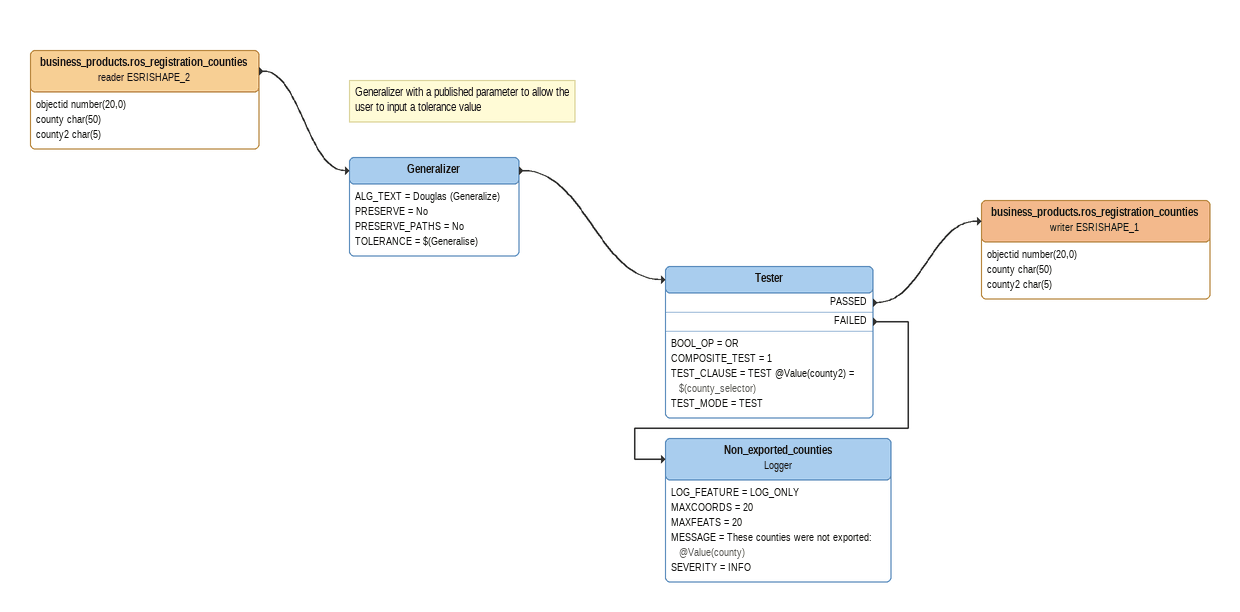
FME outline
business_products.ros_registration_counties (reader ESRISHAPE_2)
    attributes: objectid number(20,0), county char(50), county2 char(5)
    -> Generalizer
Note: Generalizer with a published parameter to allow the user to input a tolerance value
Generalizer
    ALG_TEXT = Douglas (Generalize)
    PRESERVE = No
    PRESERVE_PATHS = No
    TOLERANCE = $(Generalise)
    -> Tester
Tester
    BOOL_OP = OR
    COMPOSITE_TEST = 1
    TEST_CLAUSE = TEST @Value(county2) = $(county_selector)
    TEST_MODE = TEST
    PASSED -> business_products.ros_registration_counties (writer ESRISHAPE_1)
    FAILED -> Non_exported_counties
business_products.ros_registration_counties (writer ESRISHAPE_1)
    attributes: objectid number(20,0), county char(50), county2 char(5)
Non_exported_counties: Logger
    LOG_FEATURE = LOG_ONLY
    MAXCOORDS = 20
    MAXFEATS = 20
    MESSAGE = These counties were not exported: @Value(county)
    SEVERITY = INFO
